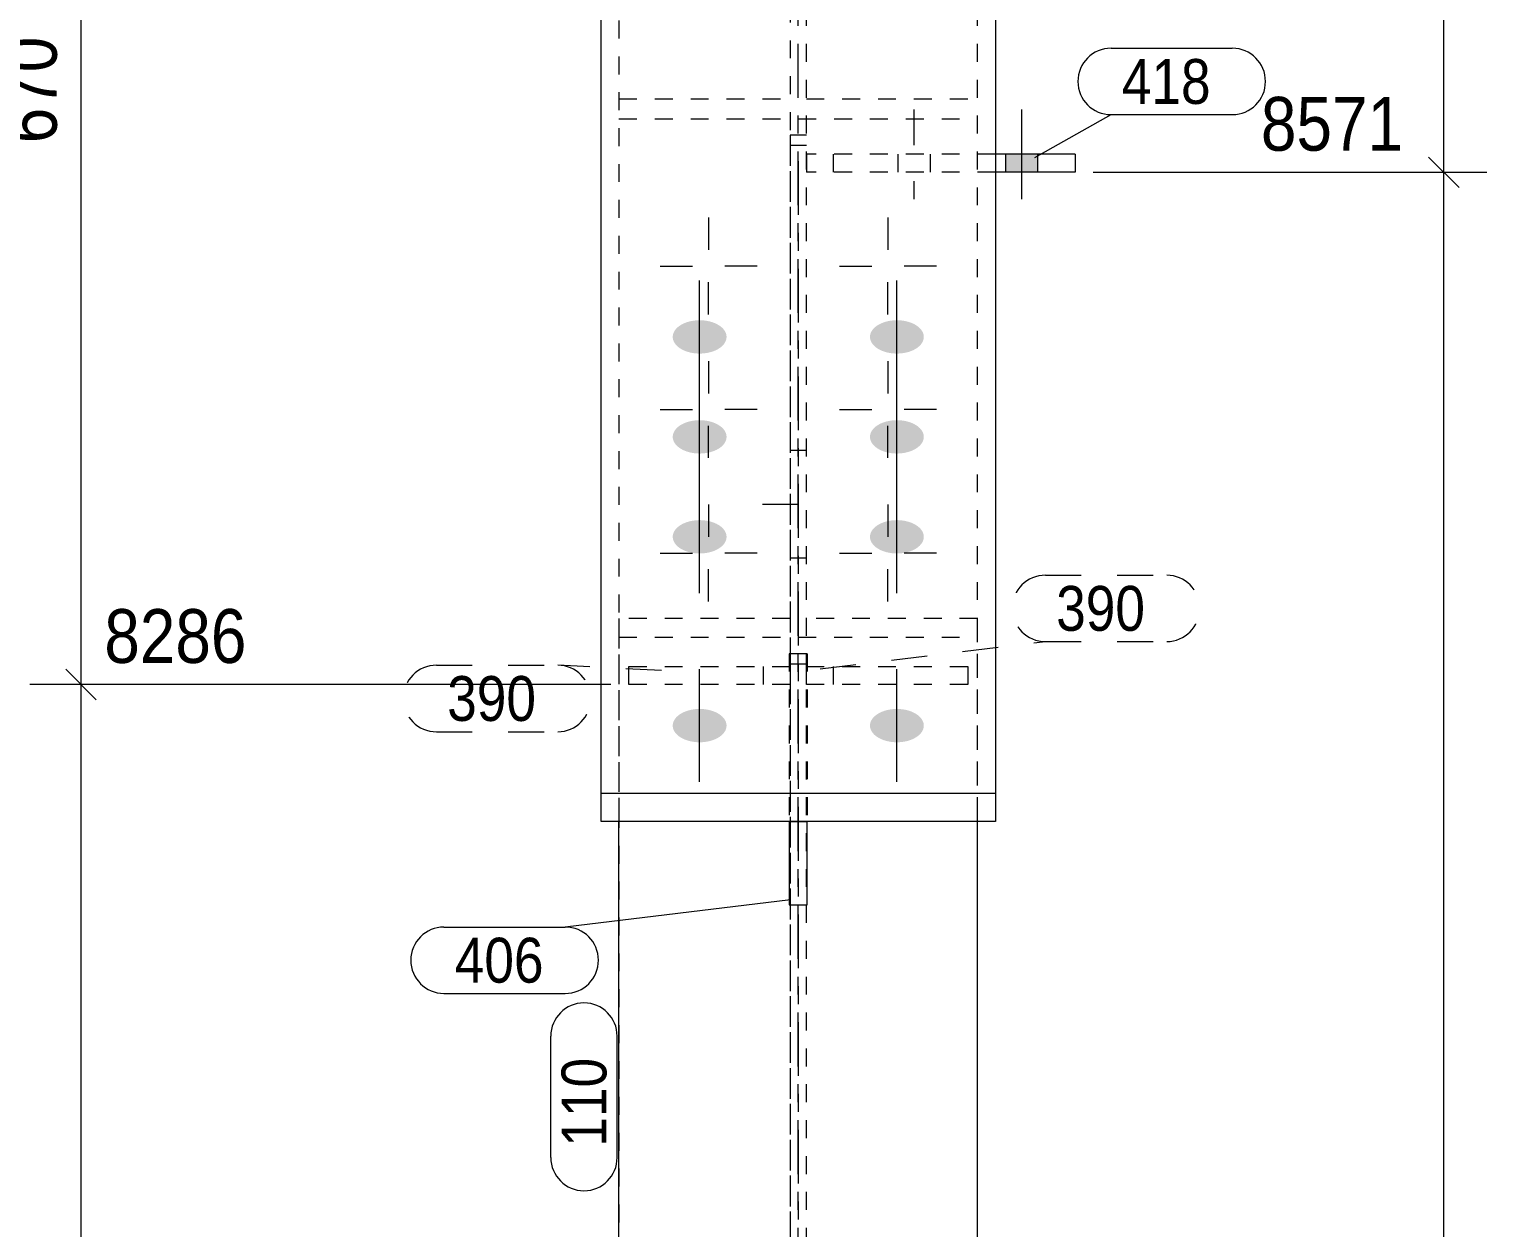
# Model space of a CAD drawing. Header units: millimetres. Extents: x 2 to 579, y 1 to 825.
# Drawn here: x 51.6 to 132.8, y 611.2 to 678 of the extents above; entities that cross this region are included whole.
import ezdxf

# ---------------------------------------------------------------- set-up
doc = ezdxf.new("R2010")
doc.units = ezdxf.units.MM
for name, pattern in [('XKITLINE00', [0]), ('XKITLINE01', [4, 1, -1, 1, -1]), ('XKITLINE02', [4, 2, -2]), ('XKITLINE03', [6, 3, -1, 1, -1])]:
    doc.linetypes.add(name, pattern=pattern)
for name, color, linetype, lineweight in [('Bolt', 3, 'Continuous', 0), ('Dimensions', 7, 'Continuous', 0), ('Part', 2, 'Continuous', 0), ('PartMark', 7, 'Continuous', 0)]:
    doc.layers.add(name, color=color, linetype=linetype, lineweight=lineweight)
doc.styles.add('ARIAL', font='ARIAL.TTF')

# ---------------------------------------------------------------- blocks, each defined once
blk = doc.blocks.new('*A24')
at = {"layer": 'Bolt', "color": 3, "linetype": 'XKITLINE02', "lineweight": 0}
for p, q in [((94, 654.54), (94.9, 654.54)), ((92.45, 651.54), (96.45, 651.54)), ((94, 648.54), (94.9, 648.54))]:
    blk.add_line(p, q, dxfattribs=at)
blk = doc.blocks.new('*A25')
at = {"layer": 'Bolt', "color": 3, "linetype": 'XKITLINE00', "lineweight": 0}
for p, q in [((89.45, 702.511), (89.45, 700.712)), ((99.45, 702.511), (99.45, 700.712)), ((86.75, 699.811), (88.548, 699.811)), ((92.15, 699.811), (90.352, 699.811)), ((96.75, 699.811), (98.548, 699.811)), ((102.15, 699.811), (100.352, 699.811)), ((89.45, 697.111), (89.45, 698.909)), ((99.45, 697.111), (99.45, 698.909)), ((89.45, 694.511), (89.45, 692.712)), ((99.45, 694.511), (99.45, 692.712)), ((86.75, 691.811), (88.548, 691.811)), ((92.15, 691.811), (90.352, 691.811)), ((96.75, 691.811), (98.548, 691.811)), ((102.15, 691.811), (100.352, 691.811)), ((89.45, 689.111), (89.45, 690.909)), ((99.45, 689.111), (99.45, 690.909)), ((89.45, 686.511), (89.45, 684.712)), ((99.45, 686.511), (99.45, 684.712)), ((86.75, 683.811), (88.548, 683.811)), ((92.15, 683.811), (90.352, 683.811)), ((96.75, 683.811), (98.548, 683.811)), ((102.15, 683.811), (100.352, 683.811)), ((89.45, 681.111), (89.45, 682.909)), ((99.45, 681.111), (99.45, 682.909)), ((89.45, 667.511), (89.45, 665.712)), ((99.45, 667.511), (99.45, 665.712)), ((86.75, 664.811), (88.548, 664.811)), ((92.15, 664.811), (90.352, 664.811)), ((96.75, 664.811), (98.548, 664.811)), ((102.15, 664.811), (100.352, 664.811)), ((89.45, 662.111), (89.45, 663.909)), ((99.45, 662.111), (99.45, 663.909)), ((89.45, 659.511), (89.45, 657.712)), ((99.45, 659.511), (99.45, 657.712)), ((86.75, 656.811), (88.548, 656.811)), ((92.15, 656.811), (90.352, 656.811)), ((96.75, 656.811), (98.548, 656.811)), ((102.15, 656.811), (100.352, 656.811)), ((89.45, 654.111), (89.45, 655.909)), ((99.45, 654.111), (99.45, 655.909)), ((89.45, 651.511), (89.45, 649.712)), ((99.45, 651.511), (99.45, 649.712)), ((86.75, 648.811), (88.548, 648.811)), ((92.15, 648.811), (90.352, 648.811)), ((96.75, 648.811), (98.548, 648.811)), ((102.15, 648.811), (100.352, 648.811)), ((89.45, 646.111), (89.45, 647.909)), ((99.45, 646.111), (99.45, 647.909))]:
    blk.add_line(p, q, dxfattribs=at)
blk = doc.blocks.new('*A26')
at = {"layer": 'Bolt'}
for points in [[(88.913, 659.932), (88.876, 659.933), (88.84, 659.935), (88.803, 659.937), (88.766, 659.939), (88.73, 659.942), (88.694, 659.946), (88.657, 659.95), (88.621, 659.955), (88.586, 659.96), (88.55, 659.966), (88.515, 659.972), (88.479, 659.979), (88.445, 659.986), (88.41, 659.994), (88.376, 660.003), (88.342, 660.012), (88.309, 660.021), (88.276, 660.031), (88.243, 660.042), (88.211, 660.053), (88.179, 660.064), (88.148, 660.076), (88.117, 660.089), (88.086, 660.102), (88.056, 660.115), (88.027, 660.129), (87.998, 660.143), (87.97, 660.158), (87.943, 660.173), (87.916, 660.188), (87.889, 660.204), (87.864, 660.22), (87.839, 660.237), (87.814, 660.254), (87.79, 660.272), (87.767, 660.289), (87.745, 660.308), (87.724, 660.326), (87.703, 660.345), (87.683, 660.364), (87.663, 660.383), (87.645, 660.403), (87.627, 660.423), (87.61, 660.443), (87.594, 660.464), (87.579, 660.484), (87.564, 660.505), (87.551, 660.527), (87.538, 660.548), (87.526, 660.569), (87.515, 660.591), (87.504, 660.613), (87.495, 660.635), (87.486, 660.657), (87.479, 660.68), (87.472, 660.702), (87.466, 660.725), (87.461, 660.747), (87.457, 660.77), (87.454, 660.792), (87.452, 660.815), (87.45, 660.838), (87.45, 660.861), (87.45, 660.884), (87.452, 660.906), (87.454, 660.929), (87.457, 660.952), (87.461, 660.974), (87.466, 660.997), (87.472, 661.02), (87.479, 661.042), (87.486, 661.064), (87.495, 661.086), (87.504, 661.108), (87.515, 661.13), (87.526, 661.152), (87.538, 661.174), (87.551, 661.195), (87.564, 661.216), (87.579, 661.237), (87.594, 661.258), (87.61, 661.278), (87.627, 661.299), (87.645, 661.319), (87.663, 661.338), (87.683, 661.358), (87.703, 661.377), (87.724, 661.396), (87.745, 661.414), (87.767, 661.432), (87.79, 661.45), (87.814, 661.467), (87.839, 661.484), (87.864, 661.501), (87.889, 661.517), (87.916, 661.533), (87.943, 661.549), (87.97, 661.564), (87.998, 661.579), (88.027, 661.593), (88.056, 661.607), (88.086, 661.62), (88.117, 661.633), (88.148, 661.645), (88.179, 661.657), (88.211, 661.669), (88.243, 661.68), (88.276, 661.69), (88.309, 661.7), (88.342, 661.71), (88.376, 661.719), (88.41, 661.727), (88.445, 661.735), (88.479, 661.743), (88.515, 661.749), (88.55, 661.756), (88.586, 661.762), (88.621, 661.767), (88.657, 661.772), (88.694, 661.776), (88.73, 661.779), (88.766, 661.782), (88.803, 661.785), (88.84, 661.787), (88.876, 661.788), (88.913, 661.789), (88.95, 661.789), (88.987, 661.789), (89.024, 661.788), (89.06, 661.787), (89.097, 661.785), (89.134, 661.782), (89.17, 661.779), (89.206, 661.776), (89.243, 661.772), (89.279, 661.767), (89.314, 661.762), (89.35, 661.756), (89.385, 661.749), (89.421, 661.743), (89.455, 661.735), (89.49, 661.727), (89.524, 661.719), (89.558, 661.71), (89.591, 661.7), (89.624, 661.69), (89.657, 661.68), (89.689, 661.669), (89.721, 661.657), (89.752, 661.645), (89.783, 661.633), (89.814, 661.62), (89.844, 661.607), (89.873, 661.593), (89.902, 661.579), (89.93, 661.564), (89.957, 661.549), (89.984, 661.533), (90.011, 661.517), (90.036, 661.501), (90.061, 661.484), (90.086, 661.467), (90.11, 661.45), (90.133, 661.432), (90.155, 661.414), (90.176, 661.396), (90.197, 661.377), (90.217, 661.358), (90.237, 661.338), (90.255, 661.319), (90.273, 661.299), (90.29, 661.278), (90.306, 661.258), (90.321, 661.237), (90.336, 661.216), (90.349, 661.195), (90.362, 661.174), (90.374, 661.152), (90.385, 661.13), (90.396, 661.108), (90.405, 661.086), (90.414, 661.064), (90.421, 661.042), (90.428, 661.02), (90.434, 660.997), (90.439, 660.974), (90.443, 660.952), (90.446, 660.929), (90.448, 660.906), (90.45, 660.884), (90.45, 660.861), (90.45, 660.838), (90.448, 660.815), (90.446, 660.792), (90.443, 660.77), (90.439, 660.747), (90.434, 660.725), (90.428, 660.702), (90.421, 660.68), (90.414, 660.657), (90.405, 660.635), (90.396, 660.613), (90.385, 660.591), (90.374, 660.569), (90.362, 660.548), (90.349, 660.527), (90.336, 660.505), (90.321, 660.484), (90.306, 660.464), (90.29, 660.443), (90.273, 660.423), (90.255, 660.403), (90.237, 660.383), (90.217, 660.364), (90.197, 660.345), (90.176, 660.326), (90.155, 660.308), (90.133, 660.289), (90.11, 660.272), (90.086, 660.254), (90.061, 660.237), (90.036, 660.22), (90.011, 660.204), (89.984, 660.188), (89.957, 660.173), (89.93, 660.158), (89.902, 660.143), (89.873, 660.129), (89.844, 660.115), (89.814, 660.102), (89.783, 660.089), (89.752, 660.076), (89.721, 660.064), (89.689, 660.053), (89.657, 660.042), (89.624, 660.031), (89.591, 660.021), (89.558, 660.012), (89.524, 660.003), (89.49, 659.994), (89.455, 659.986), (89.421, 659.979), (89.385, 659.972), (89.35, 659.966), (89.314, 659.96), (89.279, 659.955), (89.243, 659.95), (89.206, 659.946), (89.17, 659.942), (89.134, 659.939), (89.097, 659.937), (89.06, 659.935), (89.024, 659.933), (88.987, 659.932), (88.95, 659.932)], [(99.913, 659.932), (99.876, 659.933), (99.84, 659.935), (99.803, 659.937), (99.766, 659.939), (99.73, 659.942), (99.694, 659.946), (99.657, 659.95), (99.621, 659.955), (99.586, 659.96), (99.55, 659.966), (99.515, 659.972), (99.479, 659.979), (99.445, 659.986), (99.41, 659.994), (99.376, 660.003), (99.342, 660.012), (99.309, 660.021), (99.276, 660.031), (99.243, 660.042), (99.211, 660.053), (99.179, 660.064), (99.148, 660.076), (99.117, 660.089), (99.086, 660.102), (99.056, 660.115), (99.027, 660.129), (98.998, 660.143), (98.97, 660.158), (98.943, 660.173), (98.916, 660.188), (98.889, 660.204), (98.864, 660.22), (98.839, 660.237), (98.814, 660.254), (98.79, 660.272), (98.767, 660.289), (98.745, 660.308), (98.724, 660.326), (98.703, 660.345), (98.683, 660.364), (98.663, 660.383), (98.645, 660.403), (98.627, 660.423), (98.61, 660.443), (98.594, 660.464), (98.579, 660.484), (98.564, 660.505), (98.551, 660.527), (98.538, 660.548), (98.526, 660.569), (98.515, 660.591), (98.504, 660.613), (98.495, 660.635), (98.486, 660.657), (98.479, 660.68), (98.472, 660.702), (98.466, 660.725), (98.461, 660.747), (98.457, 660.77), (98.454, 660.792), (98.452, 660.815), (98.45, 660.838), (98.45, 660.861), (98.45, 660.884), (98.452, 660.906), (98.454, 660.929), (98.457, 660.952), (98.461, 660.974), (98.466, 660.997), (98.472, 661.02), (98.479, 661.042), (98.486, 661.064), (98.495, 661.086), (98.504, 661.108), (98.515, 661.13), (98.526, 661.152), (98.538, 661.174), (98.551, 661.195), (98.564, 661.216), (98.579, 661.237), (98.594, 661.258), (98.61, 661.278), (98.627, 661.299), (98.645, 661.319), (98.663, 661.338), (98.683, 661.358), (98.703, 661.377), (98.724, 661.396), (98.745, 661.414), (98.767, 661.432), (98.79, 661.45), (98.814, 661.467), (98.839, 661.484), (98.864, 661.501), (98.889, 661.517), (98.916, 661.533), (98.943, 661.549), (98.97, 661.564), (98.998, 661.579), (99.027, 661.593), (99.056, 661.607), (99.086, 661.62), (99.117, 661.633), (99.148, 661.645), (99.179, 661.657), (99.211, 661.669), (99.243, 661.68), (99.276, 661.69), (99.309, 661.7), (99.342, 661.71), (99.376, 661.719), (99.41, 661.727), (99.445, 661.735), (99.479, 661.743), (99.515, 661.749), (99.55, 661.756), (99.586, 661.762), (99.621, 661.767), (99.657, 661.772), (99.694, 661.776), (99.73, 661.779), (99.766, 661.782), (99.803, 661.785), (99.84, 661.787), (99.876, 661.788), (99.913, 661.789), (99.95, 661.789), (99.987, 661.789), (100.024, 661.788), (100.06, 661.787), (100.097, 661.785), (100.134, 661.782), (100.17, 661.779), (100.206, 661.776), (100.243, 661.772), (100.279, 661.767), (100.314, 661.762), (100.35, 661.756), (100.385, 661.749), (100.421, 661.743), (100.455, 661.735), (100.49, 661.727), (100.524, 661.719), (100.558, 661.71), (100.591, 661.7), (100.624, 661.69), (100.657, 661.68), (100.689, 661.669), (100.721, 661.657), (100.752, 661.645), (100.783, 661.633), (100.814, 661.62), (100.844, 661.607), (100.873, 661.593), (100.902, 661.579), (100.93, 661.564), (100.957, 661.549), (100.984, 661.533), (101.011, 661.517), (101.036, 661.501), (101.061, 661.484), (101.086, 661.467), (101.11, 661.45), (101.133, 661.432), (101.155, 661.414), (101.176, 661.396), (101.197, 661.377), (101.217, 661.358), (101.237, 661.338), (101.255, 661.319), (101.273, 661.299), (101.29, 661.278), (101.306, 661.258), (101.321, 661.237), (101.336, 661.216), (101.349, 661.195), (101.362, 661.174), (101.374, 661.152), (101.385, 661.13), (101.396, 661.108), (101.405, 661.086), (101.414, 661.064), (101.421, 661.042), (101.428, 661.02), (101.434, 660.997), (101.439, 660.974), (101.443, 660.952), (101.446, 660.929), (101.448, 660.906), (101.45, 660.884), (101.45, 660.861), (101.45, 660.838), (101.448, 660.815), (101.446, 660.792), (101.443, 660.77), (101.439, 660.747), (101.434, 660.725), (101.428, 660.702), (101.421, 660.68), (101.414, 660.657), (101.405, 660.635), (101.396, 660.613), (101.385, 660.591), (101.374, 660.569), (101.362, 660.548), (101.349, 660.527), (101.336, 660.505), (101.321, 660.484), (101.306, 660.464), (101.29, 660.443), (101.273, 660.423), (101.255, 660.403), (101.237, 660.383), (101.217, 660.364), (101.197, 660.345), (101.176, 660.326), (101.155, 660.308), (101.133, 660.289), (101.11, 660.272), (101.086, 660.254), (101.061, 660.237), (101.036, 660.22), (101.011, 660.204), (100.984, 660.188), (100.957, 660.173), (100.93, 660.158), (100.902, 660.143), (100.873, 660.129), (100.844, 660.115), (100.814, 660.102), (100.783, 660.089), (100.752, 660.076), (100.721, 660.064), (100.689, 660.053), (100.657, 660.042), (100.624, 660.031), (100.591, 660.021), (100.558, 660.012), (100.524, 660.003), (100.49, 659.994), (100.455, 659.986), (100.421, 659.979), (100.385, 659.972), (100.35, 659.966), (100.314, 659.96), (100.279, 659.955), (100.243, 659.95), (100.206, 659.946), (100.17, 659.942), (100.134, 659.939), (100.097, 659.937), (100.06, 659.935), (100.024, 659.933), (99.987, 659.932), (99.95, 659.932)], [(88.913, 654.361), (88.876, 654.361), (88.84, 654.363), (88.803, 654.365), (88.766, 654.367), (88.73, 654.37), (88.694, 654.374), (88.657, 654.378), (88.621, 654.383), (88.586, 654.388), (88.55, 654.394), (88.515, 654.4), (88.479, 654.407), (88.445, 654.415), (88.41, 654.422), (88.376, 654.431), (88.342, 654.44), (88.309, 654.449), (88.276, 654.459), (88.243, 654.47), (88.211, 654.481), (88.179, 654.492), (88.148, 654.504), (88.117, 654.517), (88.086, 654.53), (88.056, 654.543), (88.027, 654.557), (87.998, 654.571), (87.97, 654.586), (87.943, 654.601), (87.916, 654.616), (87.889, 654.632), (87.864, 654.649), (87.839, 654.665), (87.814, 654.682), (87.79, 654.7), (87.767, 654.718), (87.745, 654.736), (87.724, 654.754), (87.703, 654.773), (87.683, 654.792), (87.663, 654.811), (87.645, 654.831), (87.627, 654.851), (87.61, 654.871), (87.594, 654.892), (87.579, 654.913), (87.564, 654.934), (87.551, 654.955), (87.538, 654.976), (87.526, 654.998), (87.515, 655.019), (87.504, 655.041), (87.495, 655.063), (87.486, 655.085), (87.479, 655.108), (87.472, 655.13), (87.466, 655.153), (87.461, 655.175), (87.457, 655.198), (87.454, 655.221), (87.452, 655.243), (87.45, 655.266), (87.45, 655.289), (87.45, 655.312), (87.452, 655.334), (87.454, 655.357), (87.457, 655.38), (87.461, 655.403), (87.466, 655.425), (87.472, 655.448), (87.479, 655.47), (87.486, 655.492), (87.495, 655.515), (87.504, 655.537), (87.515, 655.558), (87.526, 655.58), (87.538, 655.602), (87.551, 655.623), (87.564, 655.644), (87.579, 655.665), (87.594, 655.686), (87.61, 655.706), (87.627, 655.727), (87.645, 655.747), (87.663, 655.766), (87.683, 655.786), (87.703, 655.805), (87.724, 655.824), (87.745, 655.842), (87.767, 655.86), (87.79, 655.878), (87.814, 655.895), (87.839, 655.913), (87.864, 655.929), (87.889, 655.946), (87.916, 655.961), (87.943, 655.977), (87.97, 655.992), (87.998, 656.007), (88.027, 656.021), (88.056, 656.035), (88.086, 656.048), (88.117, 656.061), (88.148, 656.073), (88.179, 656.085), (88.211, 656.097), (88.243, 656.108), (88.276, 656.118), (88.309, 656.128), (88.342, 656.138), (88.376, 656.147), (88.41, 656.155), (88.445, 656.163), (88.479, 656.171), (88.515, 656.178), (88.55, 656.184), (88.586, 656.19), (88.621, 656.195), (88.657, 656.2), (88.694, 656.204), (88.73, 656.208), (88.766, 656.211), (88.803, 656.213), (88.84, 656.215), (88.876, 656.216), (88.913, 656.217), (88.95, 656.218), (88.987, 656.217), (89.024, 656.216), (89.06, 656.215), (89.097, 656.213), (89.134, 656.211), (89.17, 656.208), (89.206, 656.204), (89.243, 656.2), (89.279, 656.195), (89.314, 656.19), (89.35, 656.184), (89.385, 656.178), (89.421, 656.171), (89.455, 656.163), (89.49, 656.155), (89.524, 656.147), (89.558, 656.138), (89.591, 656.128), (89.624, 656.118), (89.657, 656.108), (89.689, 656.097), (89.721, 656.085), (89.752, 656.073), (89.783, 656.061), (89.814, 656.048), (89.844, 656.035), (89.873, 656.021), (89.902, 656.007), (89.93, 655.992), (89.957, 655.977), (89.984, 655.961), (90.011, 655.946), (90.036, 655.929), (90.061, 655.913), (90.086, 655.895), (90.11, 655.878), (90.133, 655.86), (90.155, 655.842), (90.176, 655.824), (90.197, 655.805), (90.217, 655.786), (90.237, 655.766), (90.255, 655.747), (90.273, 655.727), (90.29, 655.706), (90.306, 655.686), (90.321, 655.665), (90.336, 655.644), (90.349, 655.623), (90.362, 655.602), (90.374, 655.58), (90.385, 655.558), (90.396, 655.537), (90.405, 655.515), (90.414, 655.492), (90.421, 655.47), (90.428, 655.448), (90.434, 655.425), (90.439, 655.403), (90.443, 655.38), (90.446, 655.357), (90.448, 655.334), (90.45, 655.312), (90.45, 655.289), (90.45, 655.266), (90.448, 655.243), (90.446, 655.221), (90.443, 655.198), (90.439, 655.175), (90.434, 655.153), (90.428, 655.13), (90.421, 655.108), (90.414, 655.085), (90.405, 655.063), (90.396, 655.041), (90.385, 655.019), (90.374, 654.998), (90.362, 654.976), (90.349, 654.955), (90.336, 654.934), (90.321, 654.913), (90.306, 654.892), (90.29, 654.871), (90.273, 654.851), (90.255, 654.831), (90.237, 654.811), (90.217, 654.792), (90.197, 654.773), (90.176, 654.754), (90.155, 654.736), (90.133, 654.718), (90.11, 654.7), (90.086, 654.682), (90.061, 654.665), (90.036, 654.649), (90.011, 654.632), (89.984, 654.616), (89.957, 654.601), (89.93, 654.586), (89.902, 654.571), (89.873, 654.557), (89.844, 654.543), (89.814, 654.53), (89.783, 654.517), (89.752, 654.504), (89.721, 654.492), (89.689, 654.481), (89.657, 654.47), (89.624, 654.459), (89.591, 654.449), (89.558, 654.44), (89.524, 654.431), (89.49, 654.422), (89.455, 654.415), (89.421, 654.407), (89.385, 654.4), (89.35, 654.394), (89.314, 654.388), (89.279, 654.383), (89.243, 654.378), (89.206, 654.374), (89.17, 654.37), (89.134, 654.367), (89.097, 654.365), (89.06, 654.363), (89.024, 654.361), (88.987, 654.361), (88.95, 654.36)], [(99.913, 654.361), (99.876, 654.361), (99.84, 654.363), (99.803, 654.365), (99.766, 654.367), (99.73, 654.37), (99.694, 654.374), (99.657, 654.378), (99.621, 654.383), (99.586, 654.388), (99.55, 654.394), (99.515, 654.4), (99.479, 654.407), (99.445, 654.415), (99.41, 654.422), (99.376, 654.431), (99.342, 654.44), (99.309, 654.449), (99.276, 654.459), (99.243, 654.47), (99.211, 654.481), (99.179, 654.492), (99.148, 654.504), (99.117, 654.517), (99.086, 654.53), (99.056, 654.543), (99.027, 654.557), (98.998, 654.571), (98.97, 654.586), (98.943, 654.601), (98.916, 654.616), (98.889, 654.632), (98.864, 654.649), (98.839, 654.665), (98.814, 654.682), (98.79, 654.7), (98.767, 654.718), (98.745, 654.736), (98.724, 654.754), (98.703, 654.773), (98.683, 654.792), (98.663, 654.811), (98.645, 654.831), (98.627, 654.851), (98.61, 654.871), (98.594, 654.892), (98.579, 654.913), (98.564, 654.934), (98.551, 654.955), (98.538, 654.976), (98.526, 654.998), (98.515, 655.019), (98.504, 655.041), (98.495, 655.063), (98.486, 655.085), (98.479, 655.108), (98.472, 655.13), (98.466, 655.153), (98.461, 655.175), (98.457, 655.198), (98.454, 655.221), (98.452, 655.243), (98.45, 655.266), (98.45, 655.289), (98.45, 655.312), (98.452, 655.334), (98.454, 655.357), (98.457, 655.38), (98.461, 655.403), (98.466, 655.425), (98.472, 655.448), (98.479, 655.47), (98.486, 655.492), (98.495, 655.515), (98.504, 655.537), (98.515, 655.558), (98.526, 655.58), (98.538, 655.602), (98.551, 655.623), (98.564, 655.644), (98.579, 655.665), (98.594, 655.686), (98.61, 655.706), (98.627, 655.727), (98.645, 655.747), (98.663, 655.766), (98.683, 655.786), (98.703, 655.805), (98.724, 655.824), (98.745, 655.842), (98.767, 655.86), (98.79, 655.878), (98.814, 655.895), (98.839, 655.913), (98.864, 655.929), (98.889, 655.946), (98.916, 655.961), (98.943, 655.977), (98.97, 655.992), (98.998, 656.007), (99.027, 656.021), (99.056, 656.035), (99.086, 656.048), (99.117, 656.061), (99.148, 656.073), (99.179, 656.085), (99.211, 656.097), (99.243, 656.108), (99.276, 656.118), (99.309, 656.128), (99.342, 656.138), (99.376, 656.147), (99.41, 656.155), (99.445, 656.163), (99.479, 656.171), (99.515, 656.178), (99.55, 656.184), (99.586, 656.19), (99.621, 656.195), (99.657, 656.2), (99.694, 656.204), (99.73, 656.208), (99.766, 656.211), (99.803, 656.213), (99.84, 656.215), (99.876, 656.216), (99.913, 656.217), (99.95, 656.218), (99.987, 656.217), (100.024, 656.216), (100.06, 656.215), (100.097, 656.213), (100.134, 656.211), (100.17, 656.208), (100.206, 656.204), (100.243, 656.2), (100.279, 656.195), (100.314, 656.19), (100.35, 656.184), (100.385, 656.178), (100.421, 656.171), (100.455, 656.163), (100.49, 656.155), (100.524, 656.147), (100.558, 656.138), (100.591, 656.128), (100.624, 656.118), (100.657, 656.108), (100.689, 656.097), (100.721, 656.085), (100.752, 656.073), (100.783, 656.061), (100.814, 656.048), (100.844, 656.035), (100.873, 656.021), (100.902, 656.007), (100.93, 655.992), (100.957, 655.977), (100.984, 655.961), (101.011, 655.946), (101.036, 655.929), (101.061, 655.913), (101.086, 655.895), (101.11, 655.878), (101.133, 655.86), (101.155, 655.842), (101.176, 655.824), (101.197, 655.805), (101.217, 655.786), (101.237, 655.766), (101.255, 655.747), (101.273, 655.727), (101.29, 655.706), (101.306, 655.686), (101.321, 655.665), (101.336, 655.644), (101.349, 655.623), (101.362, 655.602), (101.374, 655.58), (101.385, 655.558), (101.396, 655.537), (101.405, 655.515), (101.414, 655.492), (101.421, 655.47), (101.428, 655.448), (101.434, 655.425), (101.439, 655.403), (101.443, 655.38), (101.446, 655.357), (101.448, 655.334), (101.45, 655.312), (101.45, 655.289), (101.45, 655.266), (101.448, 655.243), (101.446, 655.221), (101.443, 655.198), (101.439, 655.175), (101.434, 655.153), (101.428, 655.13), (101.421, 655.108), (101.414, 655.085), (101.405, 655.063), (101.396, 655.041), (101.385, 655.019), (101.374, 654.998), (101.362, 654.976), (101.349, 654.955), (101.336, 654.934), (101.321, 654.913), (101.306, 654.892), (101.29, 654.871), (101.273, 654.851), (101.255, 654.831), (101.237, 654.811), (101.217, 654.792), (101.197, 654.773), (101.176, 654.754), (101.155, 654.736), (101.133, 654.718), (101.11, 654.7), (101.086, 654.682), (101.061, 654.665), (101.036, 654.649), (101.011, 654.632), (100.984, 654.616), (100.957, 654.601), (100.93, 654.586), (100.902, 654.571), (100.873, 654.557), (100.844, 654.543), (100.814, 654.53), (100.783, 654.517), (100.752, 654.504), (100.721, 654.492), (100.689, 654.481), (100.657, 654.47), (100.624, 654.459), (100.591, 654.449), (100.558, 654.44), (100.524, 654.431), (100.49, 654.422), (100.455, 654.415), (100.421, 654.407), (100.385, 654.4), (100.35, 654.394), (100.314, 654.388), (100.279, 654.383), (100.243, 654.378), (100.206, 654.374), (100.17, 654.37), (100.134, 654.367), (100.097, 654.365), (100.06, 654.363), (100.024, 654.361), (99.987, 654.361), (99.95, 654.36)], [(88.913, 648.789), (88.876, 648.79), (88.84, 648.791), (88.803, 648.793), (88.766, 648.795), (88.73, 648.798), (88.694, 648.802), (88.657, 648.806), (88.621, 648.811), (88.586, 648.816), (88.55, 648.822), (88.515, 648.828), (88.479, 648.835), (88.445, 648.843), (88.41, 648.851), (88.376, 648.859), (88.342, 648.868), (88.309, 648.878), (88.276, 648.888), (88.243, 648.898), (88.211, 648.909), (88.179, 648.921), (88.148, 648.932), (88.117, 648.945), (88.086, 648.958), (88.056, 648.971), (88.027, 648.985), (87.998, 648.999), (87.97, 649.014), (87.943, 649.029), (87.916, 649.044), (87.889, 649.06), (87.864, 649.077), (87.839, 649.093), (87.814, 649.11), (87.79, 649.128), (87.767, 649.146), (87.745, 649.164), (87.724, 649.182), (87.703, 649.201), (87.683, 649.22), (87.663, 649.24), (87.645, 649.259), (87.627, 649.279), (87.61, 649.3), (87.594, 649.32), (87.579, 649.341), (87.564, 649.362), (87.551, 649.383), (87.538, 649.404), (87.526, 649.426), (87.515, 649.447), (87.504, 649.469), (87.495, 649.491), (87.486, 649.514), (87.479, 649.536), (87.472, 649.558), (87.466, 649.581), (87.461, 649.603), (87.457, 649.626), (87.454, 649.649), (87.452, 649.671), (87.45, 649.694), (87.45, 649.717), (87.45, 649.74), (87.452, 649.763), (87.454, 649.785), (87.457, 649.808), (87.461, 649.831), (87.466, 649.853), (87.472, 649.876), (87.479, 649.898), (87.486, 649.921), (87.495, 649.943), (87.504, 649.965), (87.515, 649.987), (87.526, 650.008), (87.538, 650.03), (87.551, 650.051), (87.564, 650.072), (87.579, 650.093), (87.594, 650.114), (87.61, 650.135), (87.627, 650.155), (87.645, 650.175), (87.663, 650.194), (87.683, 650.214), (87.703, 650.233), (87.724, 650.252), (87.745, 650.27), (87.767, 650.288), (87.79, 650.306), (87.814, 650.324), (87.839, 650.341), (87.864, 650.357), (87.889, 650.374), (87.916, 650.39), (87.943, 650.405), (87.97, 650.42), (87.998, 650.435), (88.027, 650.449), (88.056, 650.463), (88.086, 650.476), (88.117, 650.489), (88.148, 650.502), (88.179, 650.514), (88.211, 650.525), (88.243, 650.536), (88.276, 650.547), (88.309, 650.557), (88.342, 650.566), (88.376, 650.575), (88.41, 650.583), (88.445, 650.591), (88.479, 650.599), (88.515, 650.606), (88.55, 650.612), (88.586, 650.618), (88.621, 650.623), (88.657, 650.628), (88.694, 650.632), (88.73, 650.636), (88.766, 650.639), (88.803, 650.641), (88.84, 650.643), (88.876, 650.645), (88.913, 650.645), (88.95, 650.646), (88.987, 650.645), (89.024, 650.645), (89.06, 650.643), (89.097, 650.641), (89.134, 650.639), (89.17, 650.636), (89.206, 650.632), (89.243, 650.628), (89.279, 650.623), (89.314, 650.618), (89.35, 650.612), (89.385, 650.606), (89.421, 650.599), (89.455, 650.591), (89.49, 650.583), (89.524, 650.575), (89.558, 650.566), (89.591, 650.557), (89.624, 650.547), (89.657, 650.536), (89.689, 650.525), (89.721, 650.514), (89.752, 650.502), (89.783, 650.489), (89.814, 650.476), (89.844, 650.463), (89.873, 650.449), (89.902, 650.435), (89.93, 650.42), (89.957, 650.405), (89.984, 650.39), (90.011, 650.374), (90.036, 650.357), (90.061, 650.341), (90.086, 650.324), (90.11, 650.306), (90.133, 650.288), (90.155, 650.27), (90.176, 650.252), (90.197, 650.233), (90.217, 650.214), (90.237, 650.194), (90.255, 650.175), (90.273, 650.155), (90.29, 650.135), (90.306, 650.114), (90.321, 650.093), (90.336, 650.072), (90.349, 650.051), (90.362, 650.03), (90.374, 650.008), (90.385, 649.987), (90.396, 649.965), (90.405, 649.943), (90.414, 649.921), (90.421, 649.898), (90.428, 649.876), (90.434, 649.853), (90.439, 649.831), (90.443, 649.808), (90.446, 649.785), (90.448, 649.763), (90.45, 649.74), (90.45, 649.717), (90.45, 649.694), (90.448, 649.671), (90.446, 649.649), (90.443, 649.626), (90.439, 649.603), (90.434, 649.581), (90.428, 649.558), (90.421, 649.536), (90.414, 649.514), (90.405, 649.491), (90.396, 649.469), (90.385, 649.447), (90.374, 649.426), (90.362, 649.404), (90.349, 649.383), (90.336, 649.362), (90.321, 649.341), (90.306, 649.32), (90.29, 649.3), (90.273, 649.279), (90.255, 649.259), (90.237, 649.24), (90.217, 649.22), (90.197, 649.201), (90.176, 649.182), (90.155, 649.164), (90.133, 649.146), (90.11, 649.128), (90.086, 649.11), (90.061, 649.093), (90.036, 649.077), (90.011, 649.06), (89.984, 649.044), (89.957, 649.029), (89.93, 649.014), (89.902, 648.999), (89.873, 648.985), (89.844, 648.971), (89.814, 648.958), (89.783, 648.945), (89.752, 648.932), (89.721, 648.921), (89.689, 648.909), (89.657, 648.898), (89.624, 648.888), (89.591, 648.878), (89.558, 648.868), (89.524, 648.859), (89.49, 648.851), (89.455, 648.843), (89.421, 648.835), (89.385, 648.828), (89.35, 648.822), (89.314, 648.816), (89.279, 648.811), (89.243, 648.806), (89.206, 648.802), (89.17, 648.798), (89.134, 648.795), (89.097, 648.793), (89.06, 648.791), (89.024, 648.79), (88.987, 648.789), (88.95, 648.788)], [(99.913, 648.789), (99.876, 648.79), (99.84, 648.791), (99.803, 648.793), (99.766, 648.795), (99.73, 648.798), (99.694, 648.802), (99.657, 648.806), (99.621, 648.811), (99.586, 648.816), (99.55, 648.822), (99.515, 648.828), (99.479, 648.835), (99.445, 648.843), (99.41, 648.851), (99.376, 648.859), (99.342, 648.868), (99.309, 648.878), (99.276, 648.888), (99.243, 648.898), (99.211, 648.909), (99.179, 648.921), (99.148, 648.932), (99.117, 648.945), (99.086, 648.958), (99.056, 648.971), (99.027, 648.985), (98.998, 648.999), (98.97, 649.014), (98.943, 649.029), (98.916, 649.044), (98.889, 649.06), (98.864, 649.077), (98.839, 649.093), (98.814, 649.11), (98.79, 649.128), (98.767, 649.146), (98.745, 649.164), (98.724, 649.182), (98.703, 649.201), (98.683, 649.22), (98.663, 649.24), (98.645, 649.259), (98.627, 649.279), (98.61, 649.3), (98.594, 649.32), (98.579, 649.341), (98.564, 649.362), (98.551, 649.383), (98.538, 649.404), (98.526, 649.426), (98.515, 649.447), (98.504, 649.469), (98.495, 649.491), (98.486, 649.514), (98.479, 649.536), (98.472, 649.558), (98.466, 649.581), (98.461, 649.603), (98.457, 649.626), (98.454, 649.649), (98.452, 649.671), (98.45, 649.694), (98.45, 649.717), (98.45, 649.74), (98.452, 649.763), (98.454, 649.785), (98.457, 649.808), (98.461, 649.831), (98.466, 649.853), (98.472, 649.876), (98.479, 649.898), (98.486, 649.921), (98.495, 649.943), (98.504, 649.965), (98.515, 649.987), (98.526, 650.008), (98.538, 650.03), (98.551, 650.051), (98.564, 650.072), (98.579, 650.093), (98.594, 650.114), (98.61, 650.135), (98.627, 650.155), (98.645, 650.175), (98.663, 650.194), (98.683, 650.214), (98.703, 650.233), (98.724, 650.252), (98.745, 650.27), (98.767, 650.288), (98.79, 650.306), (98.814, 650.324), (98.839, 650.341), (98.864, 650.357), (98.889, 650.374), (98.916, 650.39), (98.943, 650.405), (98.97, 650.42), (98.998, 650.435), (99.027, 650.449), (99.056, 650.463), (99.086, 650.476), (99.117, 650.489), (99.148, 650.502), (99.179, 650.514), (99.211, 650.525), (99.243, 650.536), (99.276, 650.547), (99.309, 650.557), (99.342, 650.566), (99.376, 650.575), (99.41, 650.583), (99.445, 650.591), (99.479, 650.599), (99.515, 650.606), (99.55, 650.612), (99.586, 650.618), (99.621, 650.623), (99.657, 650.628), (99.694, 650.632), (99.73, 650.636), (99.766, 650.639), (99.803, 650.641), (99.84, 650.643), (99.876, 650.645), (99.913, 650.645), (99.95, 650.646), (99.987, 650.645), (100.024, 650.645), (100.06, 650.643), (100.097, 650.641), (100.134, 650.639), (100.17, 650.636), (100.206, 650.632), (100.243, 650.628), (100.279, 650.623), (100.314, 650.618), (100.35, 650.612), (100.385, 650.606), (100.421, 650.599), (100.455, 650.591), (100.49, 650.583), (100.524, 650.575), (100.558, 650.566), (100.591, 650.557), (100.624, 650.547), (100.657, 650.536), (100.689, 650.525), (100.721, 650.514), (100.752, 650.502), (100.783, 650.489), (100.814, 650.476), (100.844, 650.463), (100.873, 650.449), (100.902, 650.435), (100.93, 650.42), (100.957, 650.405), (100.984, 650.39), (101.011, 650.374), (101.036, 650.357), (101.061, 650.341), (101.086, 650.324), (101.11, 650.306), (101.133, 650.288), (101.155, 650.27), (101.176, 650.252), (101.197, 650.233), (101.217, 650.214), (101.237, 650.194), (101.255, 650.175), (101.273, 650.155), (101.29, 650.135), (101.306, 650.114), (101.321, 650.093), (101.336, 650.072), (101.349, 650.051), (101.362, 650.03), (101.374, 650.008), (101.385, 649.987), (101.396, 649.965), (101.405, 649.943), (101.414, 649.921), (101.421, 649.898), (101.428, 649.876), (101.434, 649.853), (101.439, 649.831), (101.443, 649.808), (101.446, 649.785), (101.448, 649.763), (101.45, 649.74), (101.45, 649.717), (101.45, 649.694), (101.448, 649.671), (101.446, 649.649), (101.443, 649.626), (101.439, 649.603), (101.434, 649.581), (101.428, 649.558), (101.421, 649.536), (101.414, 649.514), (101.405, 649.491), (101.396, 649.469), (101.385, 649.447), (101.374, 649.426), (101.362, 649.404), (101.349, 649.383), (101.336, 649.362), (101.321, 649.341), (101.306, 649.32), (101.29, 649.3), (101.273, 649.279), (101.255, 649.259), (101.237, 649.24), (101.217, 649.22), (101.197, 649.201), (101.176, 649.182), (101.155, 649.164), (101.133, 649.146), (101.11, 649.128), (101.086, 649.11), (101.061, 649.093), (101.036, 649.077), (101.011, 649.06), (100.984, 649.044), (100.957, 649.029), (100.93, 649.014), (100.902, 648.999), (100.873, 648.985), (100.844, 648.971), (100.814, 648.958), (100.783, 648.945), (100.752, 648.932), (100.721, 648.921), (100.689, 648.909), (100.657, 648.898), (100.624, 648.888), (100.591, 648.878), (100.558, 648.868), (100.524, 648.859), (100.49, 648.851), (100.455, 648.843), (100.421, 648.835), (100.385, 648.828), (100.35, 648.822), (100.314, 648.816), (100.279, 648.811), (100.243, 648.806), (100.206, 648.802), (100.17, 648.798), (100.134, 648.795), (100.097, 648.793), (100.06, 648.791), (100.024, 648.79), (99.987, 648.789), (99.95, 648.788)], [(88.913, 638.264), (88.876, 638.265), (88.84, 638.266), (88.803, 638.268), (88.766, 638.271), (88.73, 638.274), (88.694, 638.277), (88.657, 638.282), (88.621, 638.286), (88.586, 638.292), (88.55, 638.297), (88.515, 638.304), (88.479, 638.311), (88.445, 638.318), (88.41, 638.326), (88.376, 638.334), (88.342, 638.343), (88.309, 638.353), (88.276, 638.363), (88.243, 638.373), (88.211, 638.384), (88.179, 638.396), (88.148, 638.408), (88.117, 638.42), (88.086, 638.433), (88.056, 638.446), (88.027, 638.46), (87.998, 638.475), (87.97, 638.489), (87.943, 638.504), (87.916, 638.52), (87.889, 638.536), (87.864, 638.552), (87.839, 638.569), (87.814, 638.586), (87.79, 638.603), (87.767, 638.621), (87.745, 638.639), (87.724, 638.658), (87.703, 638.676), (87.683, 638.696), (87.663, 638.715), (87.645, 638.735), (87.627, 638.755), (87.61, 638.775), (87.594, 638.795), (87.579, 638.816), (87.564, 638.837), (87.551, 638.858), (87.538, 638.88), (87.526, 638.901), (87.515, 638.923), (87.504, 638.945), (87.495, 638.967), (87.486, 638.989), (87.479, 639.011), (87.472, 639.034), (87.466, 639.056), (87.461, 639.079), (87.457, 639.101), (87.454, 639.124), (87.452, 639.147), (87.45, 639.17), (87.45, 639.192), (87.45, 639.215), (87.452, 639.238), (87.454, 639.261), (87.457, 639.283), (87.461, 639.306), (87.466, 639.329), (87.472, 639.351), (87.479, 639.374), (87.486, 639.396), (87.495, 639.418), (87.504, 639.44), (87.515, 639.462), (87.526, 639.484), (87.538, 639.505), (87.551, 639.527), (87.564, 639.548), (87.579, 639.569), (87.594, 639.589), (87.61, 639.61), (87.627, 639.63), (87.645, 639.65), (87.663, 639.67), (87.683, 639.689), (87.703, 639.708), (87.724, 639.727), (87.745, 639.746), (87.767, 639.764), (87.79, 639.782), (87.814, 639.799), (87.839, 639.816), (87.864, 639.833), (87.889, 639.849), (87.916, 639.865), (87.943, 639.88), (87.97, 639.896), (87.998, 639.91), (88.027, 639.924), (88.056, 639.938), (88.086, 639.952), (88.117, 639.965), (88.148, 639.977), (88.179, 639.989), (88.211, 640), (88.243, 640.011), (88.276, 640.022), (88.309, 640.032), (88.342, 640.041), (88.376, 640.05), (88.41, 640.059), (88.445, 640.067), (88.479, 640.074), (88.515, 640.081), (88.55, 640.087), (88.586, 640.093), (88.621, 640.098), (88.657, 640.103), (88.694, 640.107), (88.73, 640.111), (88.766, 640.114), (88.803, 640.117), (88.84, 640.119), (88.876, 640.12), (88.913, 640.121), (88.95, 640.121), (88.987, 640.121), (89.024, 640.12), (89.06, 640.119), (89.097, 640.117), (89.134, 640.114), (89.17, 640.111), (89.206, 640.107), (89.243, 640.103), (89.279, 640.098), (89.314, 640.093), (89.35, 640.087), (89.385, 640.081), (89.421, 640.074), (89.455, 640.067), (89.49, 640.059), (89.524, 640.05), (89.558, 640.041), (89.591, 640.032), (89.624, 640.022), (89.657, 640.011), (89.689, 640), (89.721, 639.989), (89.752, 639.977), (89.783, 639.965), (89.814, 639.952), (89.844, 639.938), (89.873, 639.924), (89.902, 639.91), (89.93, 639.896), (89.957, 639.88), (89.984, 639.865), (90.011, 639.849), (90.036, 639.833), (90.061, 639.816), (90.086, 639.799), (90.11, 639.782), (90.133, 639.764), (90.155, 639.746), (90.176, 639.727), (90.197, 639.708), (90.217, 639.689), (90.237, 639.67), (90.255, 639.65), (90.273, 639.63), (90.29, 639.61), (90.306, 639.589), (90.321, 639.569), (90.336, 639.548), (90.349, 639.527), (90.362, 639.505), (90.374, 639.484), (90.385, 639.462), (90.396, 639.44), (90.405, 639.418), (90.414, 639.396), (90.421, 639.374), (90.428, 639.351), (90.434, 639.329), (90.439, 639.306), (90.443, 639.283), (90.446, 639.261), (90.448, 639.238), (90.45, 639.215), (90.45, 639.192), (90.45, 639.17), (90.448, 639.147), (90.446, 639.124), (90.443, 639.101), (90.439, 639.079), (90.434, 639.056), (90.428, 639.034), (90.421, 639.011), (90.414, 638.989), (90.405, 638.967), (90.396, 638.945), (90.385, 638.923), (90.374, 638.901), (90.362, 638.88), (90.349, 638.858), (90.336, 638.837), (90.321, 638.816), (90.306, 638.795), (90.29, 638.775), (90.273, 638.755), (90.255, 638.735), (90.237, 638.715), (90.217, 638.696), (90.197, 638.676), (90.176, 638.658), (90.155, 638.639), (90.133, 638.621), (90.11, 638.603), (90.086, 638.586), (90.061, 638.569), (90.036, 638.552), (90.011, 638.536), (89.984, 638.52), (89.957, 638.504), (89.93, 638.489), (89.902, 638.475), (89.873, 638.46), (89.844, 638.446), (89.814, 638.433), (89.783, 638.42), (89.752, 638.408), (89.721, 638.396), (89.689, 638.384), (89.657, 638.373), (89.624, 638.363), (89.591, 638.353), (89.558, 638.343), (89.524, 638.334), (89.49, 638.326), (89.455, 638.318), (89.421, 638.311), (89.385, 638.304), (89.35, 638.297), (89.314, 638.292), (89.279, 638.286), (89.243, 638.282), (89.206, 638.277), (89.17, 638.274), (89.134, 638.271), (89.097, 638.268), (89.06, 638.266), (89.024, 638.265), (88.987, 638.264), (88.95, 638.264)], [(99.913, 638.264), (99.876, 638.265), (99.84, 638.266), (99.803, 638.268), (99.766, 638.271), (99.73, 638.274), (99.694, 638.277), (99.657, 638.282), (99.621, 638.286), (99.586, 638.292), (99.55, 638.297), (99.515, 638.304), (99.479, 638.311), (99.445, 638.318), (99.41, 638.326), (99.376, 638.334), (99.342, 638.343), (99.309, 638.353), (99.276, 638.363), (99.243, 638.373), (99.211, 638.384), (99.179, 638.396), (99.148, 638.408), (99.117, 638.42), (99.086, 638.433), (99.056, 638.446), (99.027, 638.46), (98.998, 638.475), (98.97, 638.489), (98.943, 638.504), (98.916, 638.52), (98.889, 638.536), (98.864, 638.552), (98.839, 638.569), (98.814, 638.586), (98.79, 638.603), (98.767, 638.621), (98.745, 638.639), (98.724, 638.658), (98.703, 638.676), (98.683, 638.696), (98.663, 638.715), (98.645, 638.735), (98.627, 638.755), (98.61, 638.775), (98.594, 638.795), (98.579, 638.816), (98.564, 638.837), (98.551, 638.858), (98.538, 638.88), (98.526, 638.901), (98.515, 638.923), (98.504, 638.945), (98.495, 638.967), (98.486, 638.989), (98.479, 639.011), (98.472, 639.034), (98.466, 639.056), (98.461, 639.079), (98.457, 639.101), (98.454, 639.124), (98.452, 639.147), (98.45, 639.17), (98.45, 639.192), (98.45, 639.215), (98.452, 639.238), (98.454, 639.261), (98.457, 639.283), (98.461, 639.306), (98.466, 639.329), (98.472, 639.351), (98.479, 639.374), (98.486, 639.396), (98.495, 639.418), (98.504, 639.44), (98.515, 639.462), (98.526, 639.484), (98.538, 639.505), (98.551, 639.527), (98.564, 639.548), (98.579, 639.569), (98.594, 639.589), (98.61, 639.61), (98.627, 639.63), (98.645, 639.65), (98.663, 639.67), (98.683, 639.689), (98.703, 639.708), (98.724, 639.727), (98.745, 639.746), (98.767, 639.764), (98.79, 639.782), (98.814, 639.799), (98.839, 639.816), (98.864, 639.833), (98.889, 639.849), (98.916, 639.865), (98.943, 639.88), (98.97, 639.896), (98.998, 639.91), (99.027, 639.924), (99.056, 639.938), (99.086, 639.952), (99.117, 639.965), (99.148, 639.977), (99.179, 639.989), (99.211, 640), (99.243, 640.011), (99.276, 640.022), (99.309, 640.032), (99.342, 640.041), (99.376, 640.05), (99.41, 640.059), (99.445, 640.067), (99.479, 640.074), (99.515, 640.081), (99.55, 640.087), (99.586, 640.093), (99.621, 640.098), (99.657, 640.103), (99.694, 640.107), (99.73, 640.111), (99.766, 640.114), (99.803, 640.117), (99.84, 640.119), (99.876, 640.12), (99.913, 640.121), (99.95, 640.121), (99.987, 640.121), (100.024, 640.12), (100.06, 640.119), (100.097, 640.117), (100.134, 640.114), (100.17, 640.111), (100.206, 640.107), (100.243, 640.103), (100.279, 640.098), (100.314, 640.093), (100.35, 640.087), (100.385, 640.081), (100.421, 640.074), (100.455, 640.067), (100.49, 640.059), (100.524, 640.05), (100.558, 640.041), (100.591, 640.032), (100.624, 640.022), (100.657, 640.011), (100.689, 640), (100.721, 639.989), (100.752, 639.977), (100.783, 639.965), (100.814, 639.952), (100.844, 639.938), (100.873, 639.924), (100.902, 639.91), (100.93, 639.896), (100.957, 639.88), (100.984, 639.865), (101.011, 639.849), (101.036, 639.833), (101.061, 639.816), (101.086, 639.799), (101.11, 639.782), (101.133, 639.764), (101.155, 639.746), (101.176, 639.727), (101.197, 639.708), (101.217, 639.689), (101.237, 639.67), (101.255, 639.65), (101.273, 639.63), (101.29, 639.61), (101.306, 639.589), (101.321, 639.569), (101.336, 639.548), (101.349, 639.527), (101.362, 639.505), (101.374, 639.484), (101.385, 639.462), (101.396, 639.44), (101.405, 639.418), (101.414, 639.396), (101.421, 639.374), (101.428, 639.351), (101.434, 639.329), (101.439, 639.306), (101.443, 639.283), (101.446, 639.261), (101.448, 639.238), (101.45, 639.215), (101.45, 639.192), (101.45, 639.17), (101.448, 639.147), (101.446, 639.124), (101.443, 639.101), (101.439, 639.079), (101.434, 639.056), (101.428, 639.034), (101.421, 639.011), (101.414, 638.989), (101.405, 638.967), (101.396, 638.945), (101.385, 638.923), (101.374, 638.901), (101.362, 638.88), (101.349, 638.858), (101.336, 638.837), (101.321, 638.816), (101.306, 638.795), (101.29, 638.775), (101.273, 638.755), (101.255, 638.735), (101.237, 638.715), (101.217, 638.696), (101.197, 638.676), (101.176, 638.658), (101.155, 638.639), (101.133, 638.621), (101.11, 638.603), (101.086, 638.586), (101.061, 638.569), (101.036, 638.552), (101.011, 638.536), (100.984, 638.52), (100.957, 638.504), (100.93, 638.489), (100.902, 638.475), (100.873, 638.46), (100.844, 638.446), (100.814, 638.433), (100.783, 638.42), (100.752, 638.408), (100.721, 638.396), (100.689, 638.384), (100.657, 638.373), (100.624, 638.363), (100.591, 638.353), (100.558, 638.343), (100.524, 638.334), (100.49, 638.326), (100.455, 638.318), (100.421, 638.311), (100.385, 638.304), (100.35, 638.297), (100.314, 638.292), (100.279, 638.286), (100.243, 638.282), (100.206, 638.277), (100.17, 638.274), (100.134, 638.271), (100.097, 638.268), (100.06, 638.266), (100.024, 638.265), (99.987, 638.264), (99.95, 638.264)]]:
    blk.add_hatch(color=3, dxfattribs=at).paths.add_polyline_path(points, flags=17)
at = {"layer": 'Bolt', "color": 3, "linetype": 'XKITLINE00', "lineweight": 0}
for p, q in [((88.95, 657.72), (88.95, 664.002)), ((99.95, 657.72), (99.95, 664.002)), ((88.95, 652.148), (88.95, 658.43)), ((99.95, 652.148), (99.95, 658.43)), ((88.95, 646.576), (88.95, 652.858)), ((99.95, 646.576), (99.95, 652.858)), ((88.95, 636.051), (88.95, 642.334)), ((99.95, 636.051), (99.95, 642.334))]:
    blk.add_line(p, q, dxfattribs=at)
blk = doc.blocks.new('*A30')
at = {"layer": 'Bolt'}
blk.add_hatch(color=3, dxfattribs=at).paths.add_polyline_path([(107.8, 671.04), (107.8, 670.04), (106, 670.04), (106, 671.04)], flags=17)
blk.add_hatch(color=3, dxfattribs=at).paths.add_polyline_path([(107.8, 671.04), (107.8, 670.04), (106, 670.04), (106, 671.04)], flags=17)
at = {"layer": 'Bolt', "color": 3, "linetype": 'XKITLINE02', "lineweight": 0}
for p, q in [((100.9, 673.54), (100.9, 668.54)), ((100.9, 673.54), (100.9, 668.54)), ((100, 671.04), (100, 670.04)), ((100, 671.04), (100, 670.04)), ((101.8, 671.04), (101.8, 670.04)), ((101.8, 671.04), (101.8, 670.04))]:
    blk.add_line(p, q, dxfattribs=at)
at = {"layer": 'Bolt', "color": 3, "linetype": 'XKITLINE00', "lineweight": 0}
for p, q in [((106.9, 673.54), (106.9, 668.54)), ((106.9, 673.54), (106.9, 668.54)), ((106, 671.04), (106, 670.04)), ((106, 671.04), (106, 670.04)), ((107.8, 671.04), (107.8, 670.04)), ((107.8, 671.04), (107.8, 670.04))]:
    blk.add_line(p, q, dxfattribs=at)
blk = doc.blocks.new('*A31')
at = {"layer": 'Part', "color": 7, "linetype": 'XKITLINE01', "lineweight": 0}
for p, q in [((84.45, 708.496), (84.45, 512.197)), ((104.45, 512.197), (104.45, 708.496)), ((94, 707.392), (94, 512.197)), ((94.9, 512.197), (94.9, 707.392)), ((84.45, 674.124), (94, 674.124)), ((94.9, 674.124), (104.45, 674.124)), ((84.45, 673.021), (104.45, 673.021))]:
    blk.add_line(p, q, dxfattribs=at)
at = {"layer": 'Part', "color": 7, "linetype": 'XKITLINE03', "lineweight": 0}
blk.add_line((94.45, 512.197), (94.45, 700.758), dxfattribs=at)
blk = doc.blocks.new('*A32')
at = {"layer": 'Part', "color": 2, "linetype": 'XKITLINE00', "lineweight": 0}
for p, q in [((83.45, 633.847), (83.45, 717.759)), ((105.45, 717.759), (105.45, 633.847)), ((83.45, 635.418), (105.45, 635.418)), ((105.45, 633.847), (83.45, 633.847))]:
    blk.add_line(p, q, dxfattribs=at)
blk = doc.blocks.new('*A35')
at = {"layer": 'Part', "color": 7, "linetype": 'XKITLINE01', "lineweight": 0}
for p, q in [((94.95, 643.201), (93.95, 643.201)), ((93.95, 643.201), (93.95, 633.847)), ((94.95, 643.201), (94.95, 633.847)), ((93.95, 642.636), (94.95, 642.636))]:
    blk.add_line(p, q, dxfattribs=at)
at = {"layer": 'Part', "color": 2, "linetype": 'XKITLINE00', "lineweight": 0}
for p, q in [((93.95, 633.847), (94.95, 633.847)), ((93.95, 633.847), (93.95, 629.197)), ((94.95, 629.197), (94.95, 633.847)), ((93.95, 629.197), (94.95, 629.197))]:
    blk.add_line(p, q, dxfattribs=at)
blk = doc.blocks.new('*A36')
at = {"layer": 'Part', "color": 7, "linetype": 'XKITLINE01', "lineweight": 0}
for p, q in [((94, 672.105), (94, 512.197)), ((94.9, 672.105), (94, 672.105)), ((94, 671.55), (94.9, 671.55)), ((94.9, 512.197), (94.9, 672.105)), ((94, 645.161), (84.45, 645.161)), ((84.45, 645.161), (84.45, 633.847)), ((104.45, 645.161), (94.9, 645.161)), ((104.45, 633.847), (104.45, 645.161)), ((84.45, 644.13), (104.45, 644.13))]:
    blk.add_line(p, q, dxfattribs=at)
at = {"layer": 'Part', "color": 7, "linetype": 'XKITLINE03', "lineweight": 0}
blk.add_line((94.45, 670.662), (94.45, 512.197), dxfattribs=at)
at = {"layer": 'Part', "color": 2, "linetype": 'XKITLINE00', "lineweight": 0}
for p, q in [((84.45, 512.197), (84.45, 633.847)), ((104.45, 512.197), (104.45, 633.847))]:
    blk.add_line(p, q, dxfattribs=at)
blk = doc.blocks.new('*A40')
at = {"layer": 'Part', "color": 7, "linetype": 'XKITLINE01', "lineweight": 0}
for p, q in [((85, 641.486), (85, 642.486)), ((85, 642.486), (94, 642.486)), ((92.5, 642.486), (92.5, 641.486)), ((94, 642.486), (94, 641.486)), ((94, 641.486), (85, 641.486))]:
    blk.add_line(p, q, dxfattribs=at)
blk = doc.blocks.new('*A41')
at = {"layer": 'Part', "color": 7, "linetype": 'XKITLINE01', "lineweight": 0}
for p, q in [((94.9, 642.486), (103.9, 642.486)), ((94.9, 641.486), (94.9, 642.486)), ((96.4, 642.486), (96.4, 641.486)), ((103.9, 642.486), (103.9, 641.486)), ((103.9, 641.486), (94.9, 641.486))]:
    blk.add_line(p, q, dxfattribs=at)
blk = doc.blocks.new('*A42')
at = {"layer": 'Part', "color": 7, "linetype": 'XKITLINE01', "lineweight": 0}
for p, q in [((94.9, 671.04), (94.9, 670.04)), ((105.45, 671.04), (94.9, 671.04)), ((96.4, 671.04), (96.4, 670.04)), ((105.45, 670.04), (94.9, 670.04))]:
    blk.add_line(p, q, dxfattribs=at)
at = {"layer": 'Part', "color": 2, "linetype": 'XKITLINE00', "lineweight": 0}
for p, q in [((109.9, 671.04), (105.45, 671.04)), ((109.9, 671.04), (109.9, 670.04)), ((109.9, 670.04), (105.45, 670.04))]:
    blk.add_line(p, q, dxfattribs=at)
blk = doc.blocks.new('*A123')
at = {"layer": 'Dimensions', "color": 7, "linetype": 'XKITLINE00', "lineweight": 0}
for p, q in [((129.601, 670.888), (131.299, 669.191)), ((110.9, 670.04), (132.85, 670.04)), ((130.45, 75.854), (130.45, 670.04))]:
    blk.add_line(p, q, dxfattribs=at)
at = {"layer": 'Dimensions', "color": 3}
blk.add_point((130.45, 670.04), dxfattribs=at)
at = {"layer": 'Dimensions', "color": 3, "style": 'ARIAL', "width": 0.85}
blk.add_text('8571', height=3, dxfattribs=at).set_placement((120.25, 671.24))
blk = doc.blocks.new('*A124')
at = {"layer": 'Dimensions', "color": 7, "linetype": 'XKITLINE00', "lineweight": 0}
for p, q in [((129.601, 709.345), (131.299, 707.647)), ((105.45, 708.496), (132.85, 708.496)), ((130.45, 670.04), (130.45, 708.496)), ((129.601, 670.888), (131.299, 669.191)), ((110.9, 670.04), (132.85, 670.04))]:
    blk.add_line(p, q, dxfattribs=at)
at = {"layer": 'Dimensions', "color": 3}
for p in [(130.45, 708.496), (130.45, 670.04)]:
    blk.add_point(p, dxfattribs=at)
at = {"layer": 'Dimensions', "color": 3, "style": 'ARIAL', "width": 0.85}
blk.add_text('8956', height=3, dxfattribs=at).set_placement((120.25, 709.696))
blk.add_text('385', height=3, rotation=90.00021, dxfattribs=at).set_placement((129.1, 685.93))
blk = doc.blocks.new('*A127')
at = {"layer": 'Dimensions', "color": 7, "linetype": 'XKITLINE00', "lineweight": 0}
for p, q in [((53.601, 642.334), (55.299, 640.637)), ((84, 641.486), (51.6, 641.486)), ((54.45, 371.973), (54.45, 641.486))]:
    blk.add_line(p, q, dxfattribs=at)
at = {"layer": 'Dimensions', "color": 3}
blk.add_point((54.45, 641.486), dxfattribs=at)
at = {"layer": 'Dimensions', "color": 3, "style": 'ARIAL', "width": 0.85}
blk.add_text('8286', height=3, dxfattribs=at).set_placement((55.75, 642.686))
blk = doc.blocks.new('*A128')
at = {"layer": 'Dimensions', "color": 7, "linetype": 'XKITLINE00', "lineweight": 0}
for p, q in [((54.45, 641.486), (54.45, 708.496)), ((53.601, 642.334), (55.299, 640.637)), ((84, 641.486), (51.6, 641.486))]:
    blk.add_line(p, q, dxfattribs=at)
at = {"layer": 'Dimensions', "color": 3}
blk.add_point((54.45, 641.486), dxfattribs=at)
at = {"layer": 'Dimensions', "color": 3, "style": 'ARIAL', "width": 0.85}
blk.add_text('670', height=3, rotation=90.00021, dxfattribs=at).set_placement((53.1, 671.653))
blk = doc.blocks.new('*A130')
at = {"layer": 'PartMark', "color": 7, "linetype": 'XKITLINE00', "lineweight": 0}
for p, q in [((111.893, 676.95), (118.656, 676.95)), ((107.65, 670.857), (111.893, 673.25)), ((111.893, 673.25), (118.656, 673.25))]:
    blk.add_line(p, q, dxfattribs=at)
for centre, start, end in [((111.893, 675.1), 90, 270), ((118.656, 675.1), 270, 90)]:
    blk.add_arc(centre, 1.85, start, end, dxfattribs=at)
at = {"layer": 'PartMark', "color": 3, "style": 'ARIAL', "width": 0.85}
blk.add_text('418', height=2.5, dxfattribs=at).set_placement((112.493, 673.85))
blk = doc.blocks.new('*A131')
at = {"layer": 'PartMark', "color": 7, "linetype": 'XKITLINE02', "lineweight": 0}
for p, q in [((108.233, 647.578), (114.995, 647.578)), ((95.675, 642.363), (108.233, 643.878)), ((108.233, 643.878), (114.995, 643.878))]:
    blk.add_line(p, q, dxfattribs=at)
for centre, start, end in [((108.233, 645.728), 90, 270), ((114.995, 645.728), 270, 90)]:
    blk.add_arc(centre, 1.85, start, end, dxfattribs=at)
at = {"layer": 'PartMark', "color": 3, "style": 'ARIAL', "width": 0.85}
blk.add_text('390', height=2.5, dxfattribs=at).set_placement((108.832, 644.478))
blk = doc.blocks.new('*A132')
at = {"layer": 'PartMark', "color": 7, "linetype": 'XKITLINE02', "lineweight": 0}
for p, q in [((74.271, 642.554), (81.033, 642.554)), ((86.829, 642.257), (81.033, 642.554)), ((74.271, 638.854), (81.033, 638.854))]:
    blk.add_line(p, q, dxfattribs=at)
for centre, start, end in [((74.271, 640.704), 90, 270), ((81.033, 640.704), 270, 90)]:
    blk.add_arc(centre, 1.85, start, end, dxfattribs=at)
at = {"layer": 'PartMark', "color": 3, "style": 'ARIAL', "width": 0.85}
blk.add_text('390', height=2.5, dxfattribs=at).set_placement((74.871, 639.454))
blk = doc.blocks.new('*A136')
at = {"layer": 'PartMark', "color": 7, "linetype": 'XKITLINE00', "lineweight": 0}
for p, q in [((80.65, 615.117), (80.65, 621.88)), ((84.35, 615.117), (84.35, 621.88))]:
    blk.add_line(p, q, dxfattribs=at)
for centre, start, end in [((82.5, 621.88), 0, 180), ((82.5, 615.117), 180, 0)]:
    blk.add_arc(centre, 1.85, start, end, dxfattribs=at)
at = {"layer": 'PartMark', "color": 3, "style": 'ARIAL', "width": 0.85}
blk.add_text('110', height=2.5, rotation=90.00021, dxfattribs=at).set_placement((83.75, 615.717))
blk = doc.blocks.new('*A137')
at = {"layer": 'PartMark', "color": 7, "linetype": 'XKITLINE00', "lineweight": 0}
for p, q in [((94.014, 629.479), (81.456, 627.965)), ((74.693, 627.965), (81.456, 627.965)), ((74.693, 624.265), (81.456, 624.265))]:
    blk.add_line(p, q, dxfattribs=at)
for centre, start, end in [((74.693, 626.115), 90, 270), ((81.456, 626.115), 270, 90)]:
    blk.add_arc(centre, 1.85, start, end, dxfattribs=at)
at = {"layer": 'PartMark', "color": 3, "style": 'ARIAL', "width": 0.85}
blk.add_text('406', height=2.5, dxfattribs=at).set_placement((75.293, 624.865))

msp = doc.modelspace()

# ---------------------------------------------------------------- block references
at = {"lineweight": 0}
for name in ['*A32', '*A26', '*A128', '*A124', '*A25', '*A130', '*A123', '*A30', '*A36', '*A42', '*A24', '*A131', '*A127', '*A35', '*A132', '*A40', '*A41', '*A137', '*A136']:
    msp.add_blockref(name, (0, 0), dxfattribs=at)
at = {"layer": 'Part', "lineweight": 0}
msp.add_blockref('*A31', (0, 0), dxfattribs=at)

doc.saveas('drawing.dxf')
